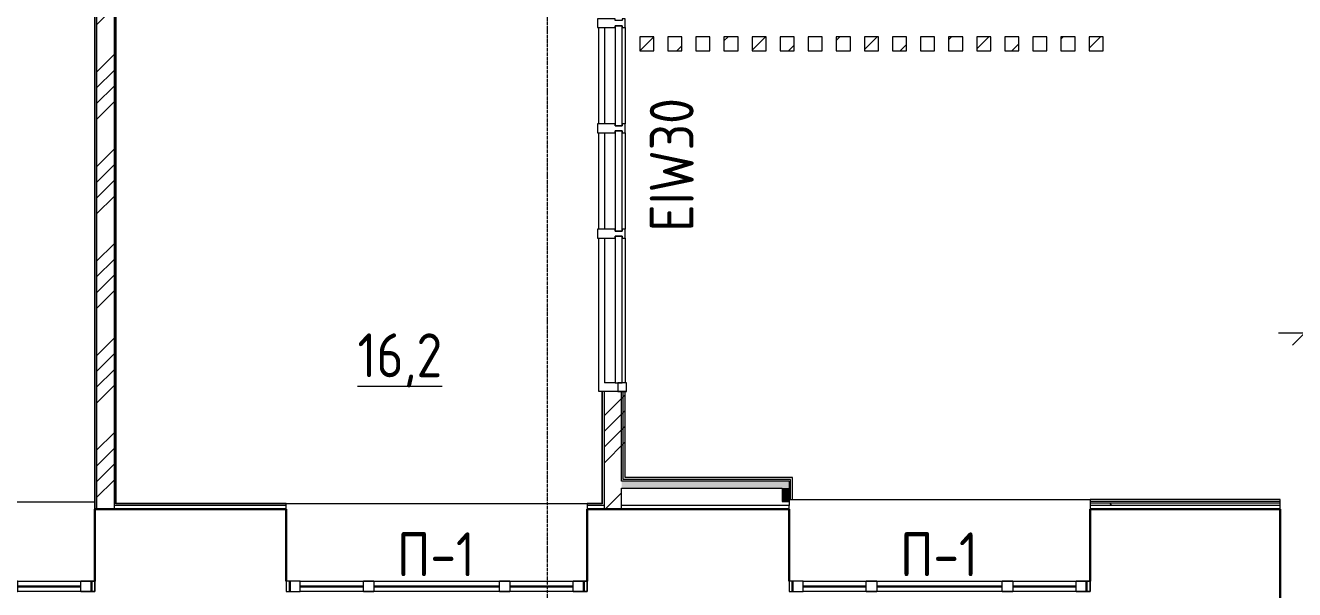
# Model space of a CAD drawing. Header units: millimetres. Extents: x 504091 to 2165846, y 135022 to 442887.
# Drawn here: x 1415226 to 1422457, y 306841 to 310057 of the extents above; entities that cross this region are included whole.
import ezdxf

# ---------------------------------------------------------------- set-up
doc = ezdxf.new("R2010")
doc.units = ezdxf.units.MM
doc.linetypes.add('ADSK_Линия сетки', pattern=[25, 20, -2.5, 0, -2.5])
doc.linetypes.add('осеваяX2', pattern=[4, 2.5, -0.5, 0.5, -0.5])
doc.layers.get('Defpoints').update_dxf_attribs({"color": 255})
for name, color, linetype, lineweight in [('_ Окна', 7, 'Continuous', 30), ('Аннотация', 7, 'Continuous', 9), ('Витраж', 7, 'Continuous', 9), ('Марки окон', 7, 'Continuous', 20), ('Марки помещений', 7, 'Continuous', 20), ('Ограждение', 7, 'Continuous', 18), ('Окна', 7, 'Continuous', 18), ('Оси', 165, 'осеваяX2', 13), ('Панели витража', 7, 'Continuous', 9), ('Перекрытие', 7, 'Continuous', 18), ('размеры', 7, 'Continuous', 9), ('Стены внутренние', 7, 'Continuous', 18), ('Стены наружные', 7, 'Continuous', 18), ('Стены несущие', 7, 'Continuous', 30), ('Стены отделка', 7, 'Continuous', 30), ('Стены штриховка', 7, 'Continuous', 18)]:
    doc.layers.add(name, color=color, linetype=linetype, lineweight=lineweight)
doc.styles.add('GOST Common_1', font='GOST_Common.ttf', dxfattribs={"width": 0.9, "height": 250})
doc.styles.add('GOST Common_2', font='GOST_Common.ttf', dxfattribs={"width": 0.9, "height": 200})
doc.dimstyles.new('ADSK_Основной_2_5_мм_Округление_до_1_мм', dxfattribs={"dimscale": 304.8, "dimtxt": 251.428749, "dimasz": 0.463911, "dimexe": 0.492126, "dimexo": 0.492126, "dimgap": 0.098425, "dimtad": 1, "dimdec": 0, "dimdsep": 46, "dimtxsty": 'GOST Common_1', "dimblk1": 'OBLIQUE', "dimblk2": 'OBLIQUE', "dimsah": 1, "dimcen": 0.09, "dimdle": 0.492126, "dimazin": 2, "dimtfac": 1, "dimtdec": 4, "dimtix": 1, "dimtmove": 0, "dimatfit": 3, "dimfxl": 0, "dimtvp": 1, "dimtolj": 1, "dimtzin": 0, "dimlwd": 20, "dimlwe": 20, "dimarcsym": 0})
pattern_1 = [(45, (1368096.43, 304821.34), (-269.4077, 269.4077), []), (45, (1368186.23, 304821.34), (-269.4077, 269.4077), []), (45, (1368276.04, 304821.34), (-269.4077, 269.4077), []), (45, (1368365.84, 304821.34), (-269.4077, 269.4077), [])]

# ---------------------------------------------------------------- blocks, each defined once
blk = doc.blocks.new('Ограждение_куообразное - Ограждение_куообразное-1750661-План 1-го этажа')
at = {"layer": 'Ограждение'}
h = blk.add_hatch(dxfattribs=at)
h.set_pattern_fill('FP_20', color=256, style=0, pattern_type=2)
h.set_pattern_definition([(45, (0, 0), (-106.066, 106.066), [])])
h.paths.add_polyline_path([(18575.7, 5090.2), (18655.7, 5090.2), (18655.7, 5170.2), (18575.7, 5170.2)])
h.paths.add_polyline_path([(29527, 5090.2), (29527, 5170.2), (29447, 5170.2), (29447, 5090.2)])
h.paths.add_polyline_path([(19535.7, 5090.2), (19615.7, 5090.2), (19615.7, 5170.2), (19535.7, 5170.2)])
h.paths.add_polyline_path([(18815.7, 5090.2), (18815.7, 5170.2), (18735.7, 5170.2), (18735.7, 5090.2)])
h.paths.add_polyline_path([(29687, 5090.2), (29687, 5170.2), (29607, 5170.2), (29607, 5090.2)])
h.paths.add_polyline_path([(19375.7, 5090.2), (19455.7, 5090.2), (19455.7, 5170.2), (19375.7, 5170.2)])
h.paths.add_polyline_path([(29847, 5090.2), (29847, 5170.2), (29767, 5170.2), (29767, 5090.2)])
h.paths.add_polyline_path([(18975.7, 5090.2), (18975.7, 5170.2), (18895.7, 5170.2), (18895.7, 5090.2)])
h.paths.add_polyline_path([(29207, 5090.2), (29207, 5170.2), (29127, 5170.2), (29127, 5090.2), (29152.7, 5090.2)])
h.paths.add_polyline_path([(29367, 5090.2), (29367, 5170.2), (29287, 5170.2), (29287, 5090.2)])
h.paths.add_polyline_path([(19215.7, 5090.2), (19295.7, 5090.2), (19295.7, 5170.2), (19215.7, 5170.2)])
h.paths.add_polyline_path([(28167, 5090.2), (28247, 5090.2), (28247, 5170.2), (28167, 5170.2)])
h.paths.add_polyline_path([(19055.7, 5090.2), (19135.7, 5090.2), (19135.7, 5170.2), (19055.7, 5170.2)])
h.paths.add_polyline_path([(28727, 5090.2), (28727, 5170.2), (28647, 5170.2), (28647, 5090.2)])
h.paths.add_polyline_path([(20335.7, 5090.2), (20415.7, 5090.2), (20415.7, 5170.2), (20335.7, 5170.2)])
h.paths.add_polyline_path([(28841.7, 5090.2), (28887, 5090.2), (28887, 5170.2), (28807, 5170.2), (28807, 5090.2)])
h.paths.add_polyline_path([(28567, 5090.2), (28567, 5170.2), (28487, 5170.2), (28487, 5090.2)])
h.paths.add_polyline_path([(20495.7, 5090.2), (20575.7, 5090.2), (20575.7, 5170.2), (20495.7, 5170.2)])
h.paths.add_polyline_path([(20975.7, 5090.2), (21055.7, 5090.2), (21055.7, 5170.2), (20975.7, 5170.2)])
h.paths.add_polyline_path([(28407, 5090.2), (28407, 5170.2), (28327, 5170.2), (28327, 5090.2)])
h.paths.add_polyline_path([(20815.7, 5090.2), (20895.7, 5090.2), (20895.7, 5170.2), (20815.7, 5170.2)])
h.paths.add_polyline_path([(29047, 5090.2), (29047, 5170.2), (28967, 5170.2), (28967, 5090.2)])
h.paths.add_polyline_path([(20655.7, 5090.2), (20735.7, 5090.2), (20735.7, 5170.2), (20655.7, 5170.2)])
h.paths.add_polyline_path([(27367, 5090.2), (27447, 5090.2), (27447, 5170.2), (27367, 5170.2)])
h.paths.add_polyline_path([(21215.7, 5090.2), (21215.7, 5170.2), (21135.7, 5170.2), (21135.7, 5090.2)])
h.paths.add_polyline_path([(27767, 5090.2), (27767, 5170.2), (27687, 5170.2), (27687, 5090.2)])
h.paths.add_polyline_path([(19855.7, 5090.2), (19935.7, 5090.2), (19935.7, 5170.2), (19855.7, 5170.2)])
h.paths.add_polyline_path([(28087, 5090.2), (28087, 5170.2), (28007, 5170.2), (28007, 5090.2)])
h.paths.add_polyline_path([(20175.7, 5090.2), (20255.7, 5090.2), (20255.7, 5170.2), (20175.7, 5170.2)])
h.paths.add_polyline_path([(20015.7, 5090.2), (20095.7, 5090.2), (20095.7, 5170.2), (20015.7, 5170.2)])
h.paths.add_polyline_path([(27927, 5090.2), (27927, 5170.2), (27847, 5170.2), (27847, 5090.2)])
h.paths.add_polyline_path([(19695.7, 5090.2), (19775.7, 5090.2), (19775.7, 5170.2), (19695.7, 5170.2)])
h.paths.add_polyline_path([(27607, 5090.2), (27607, 5170.2), (27527, 5170.2), (27527, 5090.2)])
h.paths.add_polyline_path([(27147, 5090.2), (27147, 5170.2), (27067, 5170.2), (27067, 5090.2), (27125.7, 5090.2)])
h.paths.add_polyline_path([(27207, 5090.2), (27287, 5090.2), (27287, 5170.2), (27207, 5170.2)])
at = {"layer": 'Ограждение', "lineweight": 18}
for p, q in [((18655.7, 5170.2), (18575.7, 5170.2)), ((18575.7, 5170.2), (18575.7, 5090.2)), ((18655.7, 5090.2), (18655.7, 5170.2)), ((18815.7, 5170.2), (18735.7, 5170.2)), ((18735.7, 5170.2), (18735.7, 5090.2)), ((18815.7, 5090.2), (18815.7, 5170.2)), ((18975.7, 5170.2), (18895.7, 5170.2)), ((18895.7, 5170.2), (18895.7, 5090.2)), ((18975.7, 5090.2), (18975.7, 5170.2)), ((19135.7, 5170.2), (19055.7, 5170.2)), ((19055.7, 5170.2), (19055.7, 5090.2)), ((19135.7, 5090.2), (19135.7, 5170.2)), ((19295.7, 5170.2), (19215.7, 5170.2)), ((19215.7, 5170.2), (19215.7, 5090.2)), ((19295.7, 5090.2), (19295.7, 5170.2)), ((19455.7, 5170.2), (19375.7, 5170.2)), ((19375.7, 5170.2), (19375.7, 5090.2)), ((19455.7, 5090.2), (19455.7, 5170.2)), ((19615.7, 5170.2), (19535.7, 5170.2)), ((19535.7, 5170.2), (19535.7, 5090.2)), ((19615.7, 5090.2), (19615.7, 5170.2)), ((19775.7, 5170.2), (19695.7, 5170.2)), ((19695.7, 5170.2), (19695.7, 5090.2)), ((19775.7, 5090.2), (19775.7, 5170.2)), ((19935.7, 5170.2), (19855.7, 5170.2)), ((19855.7, 5170.2), (19855.7, 5090.2)), ((19935.7, 5090.2), (19935.7, 5170.2)), ((20095.7, 5170.2), (20015.7, 5170.2)), ((20015.7, 5170.2), (20015.7, 5090.2)), ((20095.7, 5090.2), (20095.7, 5170.2)), ((20255.7, 5170.2), (20175.7, 5170.2)), ((20175.7, 5170.2), (20175.7, 5090.2)), ((20255.7, 5090.2), (20255.7, 5170.2)), ((20415.7, 5170.2), (20335.7, 5170.2)), ((20335.7, 5170.2), (20335.7, 5090.2)), ((20415.7, 5090.2), (20415.7, 5170.2)), ((20575.7, 5170.2), (20495.7, 5170.2)), ((20495.7, 5170.2), (20495.7, 5090.2)), ((20575.7, 5090.2), (20575.7, 5170.2)), ((20735.7, 5170.2), (20655.7, 5170.2)), ((20655.7, 5170.2), (20655.7, 5090.2)), ((20735.7, 5090.2), (20735.7, 5170.2)), ((20895.7, 5170.2), (20815.7, 5170.2)), ((20815.7, 5170.2), (20815.7, 5090.2)), ((20895.7, 5090.2), (20895.7, 5170.2)), ((21055.7, 5170.2), (20975.7, 5170.2)), ((20975.7, 5170.2), (20975.7, 5090.2)), ((21055.7, 5090.2), (21055.7, 5170.2)), ((21215.7, 5170.2), (21135.7, 5170.2)), ((21135.7, 5170.2), (21135.7, 5090.2)), ((21215.7, 5090.2), (21215.7, 5170.2)), ((18575.7, 5090.2), (18655.7, 5090.2)), ((18735.7, 5090.2), (18815.7, 5090.2)), ((18895.7, 5090.2), (18975.7, 5090.2)), ((19055.7, 5090.2), (19135.7, 5090.2)), ((19215.7, 5090.2), (19295.7, 5090.2)), ((19375.7, 5090.2), (19455.7, 5090.2)), ((19535.7, 5090.2), (19615.7, 5090.2)), ((19695.7, 5090.2), (19775.7, 5090.2)), ((19855.7, 5090.2), (19935.7, 5090.2)), ((20015.7, 5090.2), (20095.7, 5090.2)), ((20175.7, 5090.2), (20255.7, 5090.2)), ((20335.7, 5090.2), (20415.7, 5090.2)), ((20495.7, 5090.2), (20575.7, 5090.2)), ((20655.7, 5090.2), (20735.7, 5090.2)), ((20815.7, 5090.2), (20895.7, 5090.2)), ((20975.7, 5090.2), (21055.7, 5090.2)), ((21135.7, 5090.2), (21215.7, 5090.2))]:
    blk.add_line(p, q, dxfattribs=at)
blk = doc.blocks.new('окно трехпол с фрамугой - 1675-2150_h___нов_ ок16-2116637-План 1-го этажа')
at = {"layer": '_ Окна', "lineweight": 18}
for p, q in [((-857.5, 115), (-857.5, 175)), ((-857.5, 175), (-777.5, 175)), ((-777.5, 175), (-777.5, 115)), ((-417.5, 115), (-417.5, 175)), ((-417.5, 175), (-357.5, 175)), ((-357.5, 175), (-357.5, 115)), ((357.5, 115), (357.5, 175)), ((357.5, 175), (417.5, 175)), ((417.5, 175), (417.5, 115)), ((777.5, 175), (777.5, 115)), ((857.5, 175), (777.5, 175)), ((857.5, 115), (857.5, 175)), ((-777.5, 115), (-857.5, 115)), ((-357.5, 115), (-417.5, 115)), ((417.5, 115), (357.5, 115)), ((777.5, 115), (857.5, 115))]:
    blk.add_line(p, q, dxfattribs=at)
at = {"layer": '_ Окна'}
for p, q in [((-837.5, 115), (-837.5, 175)), ((-777.5, 145), (-417.5, 145)), ((-357.5, 145), (357.5, 145)), ((417.5, 145), (777.5, 145)), ((837.5, 115), (837.5, 175))]:
    blk.add_line(p, q, dxfattribs=at)
at = {"layer": 'Окна'}
for p, q in [((-857.5, 175), (-857.5, 115)), ((-777.5, 175), (-857.5, 175)), ((-777.5, 175), (-417.5, 175)), ((-357.5, 175), (-417.5, 175)), ((-357.5, 175), (357.5, 175)), ((417.5, 175), (357.5, 175)), ((417.5, 175), (777.5, 175)), ((857.5, 175), (777.5, 175)), ((857.5, 115), (857.5, 175)), ((-857.5, 115), (-777.5, 115)), ((-417.5, 115), (-777.5, 115)), ((-417.5, 115), (-357.5, 115)), ((357.5, 115), (-357.5, 115)), ((357.5, 115), (417.5, 115)), ((777.5, 115), (417.5, 115)), ((777.5, 115), (857.5, 115))]:
    blk.add_line(p, q, dxfattribs=at)
blk = doc.blocks.new('окно трехпол с фрамугой - 1675-2150_h___нов_ ок30-2368607-План 1-го этажа')
at = {"layer": '_ Окна', "lineweight": 18}
for p, q in [((-857.5, 115), (-857.5, 175)), ((-857.5, 175), (-777.5, 175)), ((-777.5, 175), (-777.5, 115)), ((-417.5, 115), (-417.5, 175)), ((-417.5, 175), (-357.5, 175)), ((-357.5, 175), (-357.5, 115)), ((357.5, 115), (357.5, 175)), ((357.5, 175), (417.5, 175)), ((417.5, 175), (417.5, 115)), ((777.5, 175), (777.5, 115)), ((857.5, 175), (777.5, 175)), ((857.5, 115), (857.5, 175)), ((-777.5, 115), (-857.5, 115)), ((-357.5, 115), (-417.5, 115)), ((417.5, 115), (357.5, 115)), ((777.5, 115), (857.5, 115))]:
    blk.add_line(p, q, dxfattribs=at)
at = {"layer": '_ Окна'}
for p, q in [((-837.5, 115), (-837.5, 175)), ((-777.5, 145), (-417.5, 145)), ((-357.5, 145), (357.5, 145)), ((417.5, 145), (777.5, 145)), ((837.5, 115), (837.5, 175))]:
    blk.add_line(p, q, dxfattribs=at)
at = {"layer": 'Окна'}
for p, q in [((-857.5, 175), (-857.5, 115)), ((-777.5, 175), (-857.5, 175)), ((-777.5, 175), (-417.5, 175)), ((-357.5, 175), (-417.5, 175)), ((-357.5, 175), (357.5, 175)), ((417.5, 175), (357.5, 175)), ((417.5, 175), (777.5, 175)), ((857.5, 175), (777.5, 175)), ((857.5, 115), (857.5, 175)), ((-857.5, 115), (-777.5, 115)), ((-417.5, 115), (-777.5, 115)), ((-417.5, 115), (-357.5, 115)), ((357.5, 115), (-357.5, 115)), ((357.5, 115), (417.5, 115)), ((777.5, 115), (417.5, 115)), ((777.5, 115), (857.5, 115))]:
    blk.add_line(p, q, dxfattribs=at)
blk = doc.blocks.new('Системная панель - Стекло - 40мм-6103834-План 1-го этажа')
at = {"layer": 'Панели витража', "lineweight": 18}
for p, q in [((285, 0), (-285, 0)), ((-285, 0), (-285, -40)), ((285, -40), (285, 0)), ((-285, -40), (285, -40))]:
    blk.add_line(p, q, dxfattribs=at)
blk = doc.blocks.new('Системная панель - Стекло - 40мм-6103833-План 1-го этажа')
at = {"layer": 'Панели витража', "lineweight": 18}
for p, q in [((417.5, 0), (-417.5, 0)), ((-417.5, 0), (-417.5, -40)), ((417.5, -40), (417.5, 0)), ((-417.5, -40), (417.5, -40))]:
    blk.add_line(p, q, dxfattribs=at)
blk = doc.blocks.new('Прямоугольный импост - 50х50 мм-6103835-План 1-го этажа')
at = {"layer": 'Витраж', "lineweight": 18}
for p, q in [((-50, 25), (0, 25)), ((-50, -25), (-50, 25)), ((0, 25), (0, -25)), ((0, -25), (-50, -25))]:
    blk.add_line(p, q, dxfattribs=at)
blk = doc.blocks.new('Прямоугольный импост - Импост структурный с накладкой - 100мм-4856147-План 1-го этажа')
at = {"layer": 'Витраж'}
for p, q in [((18375.5, 5223.5), (18375.5, 4673.5)), ((18492.5, 5223.5), (18492.5, 4673.5))]:
    blk.add_line(p, q, dxfattribs=at)
blk = doc.blocks.new('Прямоугольный импост - Импост структурный с накладкой - 100мм-V53-План 1-го этажа')
at = {"layer": 'Витраж'}
for p, q in [((18375.5, 4023.5), (18375.5, 3198.5)), ((18492.5, 4023.5), (18492.5, 3198.5)), ((18435.5, 3198.5), (18375.5, 3198.5))]:
    blk.add_line(p, q, dxfattribs=at)
blk = doc.blocks.new('Прямоугольный импост - Импост структурный с накладкой - 160мм-6103829-План 1-го этажа')
at = {"layer": 'Витраж', "lineweight": 18}
for p, q in [((-25, 40), (-25, 140)), ((-25, 140), (25, 140)), ((25, 140), (25, 40)), ((-15, 40), (-25, 40)), ((-25, -17), (-25, 0)), ((-25, 0), (-15, 0)), ((-15, 0), (-15, 40)), ((15, 40), (15, 0)), ((25, 40), (15, 40)), ((15, 0), (25, 0)), ((25, 0), (25, -17)), ((25, -17), (-25, -17))]:
    blk.add_line(p, q, dxfattribs=at)
blk = doc.blocks.new('Прямоугольный импост - Импост структурный с накладкой - 160мм-6103831-План 1-го этажа')
at = {"layer": 'Витраж', "lineweight": 18}
for p, q in [((-25, 40), (-25, 140)), ((-25, 140), (25, 140)), ((25, 140), (25, 40)), ((-15, 40), (-25, 40)), ((-25, -17), (-25, 0)), ((-25, 0), (-15, 0)), ((-15, 0), (-15, 40)), ((15, 40), (15, 0)), ((25, 40), (15, 40)), ((15, 0), (25, 0)), ((25, 0), (25, -17)), ((25, -17), (-25, -17))]:
    blk.add_line(p, q, dxfattribs=at)
blk = doc.blocks.new('_Oblique')
at = {"color": 0, "linetype": 'ByBlock', "lineweight": -2}
blk.add_line((-0.5, -0.5), (0.5, 0.5), dxfattribs=at)
blk = doc.blocks.new('*D2711')
at = {"layer": 'Defpoints', "color": 0, "lineweight": 20, "transparency": 16777216}
for p in [(1423845.7, 308304.4), (1423845.7, 306626.8), (1422515.7, 305759.5)]:
    blk.add_point(p, dxfattribs=at)
at = {"layer": 'размеры', "color": 0, "transparency": 16777216}
for p, q in [((1422515.7, 305909.5), (1422515.7, 308454.4)), ((1423845.7, 306776.8), (1423845.7, 308454.4)), ((1422365.7, 308304.4), (1423995.7, 308304.4))]:
    blk.add_line(p, q, dxfattribs=at)
at = {"layer": 'размеры', "color": 0, "transparency": 16777216, "xscale": 141.4, "yscale": 141.4, "zscale": 141.4, "rotation": 180}
blk.add_blockref('_Oblique', (1422515.7, 308304.4), dxfattribs=at)
at = {"layer": 'размеры', "color": 0, "transparency": 16777216, "xscale": 141.4, "yscale": 141.4, "zscale": 141.4}
blk.add_blockref('_Oblique', (1423845.7, 308304.4), dxfattribs=at)
at = {"layer": 'размеры', "color": 0, "lineweight": 20, "transparency": 16777216, "char_height": 250, "width": 1564.824, "attachment_point": 5, "style": 'GOST Common_1'}
for s, insert in [('\\A1;1330', (1423180.7, 308459.4)), ('\\A1;"в свету"', (1423180.7, 308111.9))]:
    blk.add_mtext(s, dxfattribs=dict(at, insert=insert))

msp = doc.modelspace()

# ---------------------------------------------------------------- hatches: boundary and pattern name
at = {"layer": 'Стены внутренние'}
for points in [[(1419536.7194, 307419.5757), (1419576.7194, 307419.5757), (1419575.7194, 307459.5757), (1418622.7939, 307459.5757), (1418622.7939, 307419.5757), (1418747.1174, 307419.5757)], [(1419536.7194, 307343.5757), (1419576.7194, 307343.5757), (1419575.7194, 307419.5757), (1419536.7194, 307419.5757)]]:
    msp.add_hatch(color=256, dxfattribs=at).paths.add_polyline_path(points)
at = {"layer": 'Стены внутренние', "lineweight": 9}
h = msp.add_hatch(dxfattribs=at)
h.set_pattern_fill('FP_12', color=256, style=0, pattern_type=2)
h.set_pattern_definition([(0, (1400150.29, 304821.34), (406.4, 101.6), [33.528, -271.272, 33.528, -271.272, -1625.6]), (0, (1400150.29, 304821.34), (406.4, 101.6), [-609.6, 33.528, -576.072, 33.528, -271.272, -711.2]), (0, (1400150.29, 304821.34), (406.4, 101.6), [-1524, 33.528, -169.672, 33.528, -474.472]), (120, (1400302.69, 304872.14), (-291.1882, 301.15272), [33.528, -271.272, 33.528, -271.272, -1625.6]), (120, (1400302.69, 304872.14), (-291.1882, 301.15272), [-609.6, 33.528, -576.072, 33.528, -271.272, -711.2]), (120, (1400302.69, 304872.14), (-291.1882, 301.15272), [-1524, 33.528, -169.672, 33.528, -474.472]), (240, (1400353.49, 305075.34), (-115.2118, -402.75272), [33.528, -271.272, 33.528, -271.272, -1625.6]), (240, (1400353.49, 305075.34), (-115.2118, -402.75272), [-609.6, 33.528, -576.072, 33.528, -271.272, -711.2]), (240, (1400353.49, 305075.34), (-115.2118, -402.75272), [-1524, 33.528, -169.672, 33.528, -474.472])])
h.paths.add_polyline_path([(1421292.1662, 307319.5757), (1422375.7187, 307319.5757), (1422375.7187, 307334.5757), (1421291.7194, 307334.5757), (1421291.7194, 307319.5757)])
at = {"layer": 'Стены штриховка'}
h = msp.add_hatch(dxfattribs=at)
h.set_pattern_fill('ANSI34', color=256, scale=20)
h.set_pattern_definition(pattern_1)
h.paths.add_polyline_path([(1415731.7226, 313216.5532), (1415631.7226, 313216.5532), (1415631.7226, 307299.5757), (1415731.7226, 307299.5757)])
h = msp.add_hatch(dxfattribs=at)
h.set_pattern_fill('ANSI34', color=256, scale=20)
h.set_pattern_definition(pattern_1)
h.paths.add_polyline_path([(1418622.7939, 313246.5532), (1418522.7939, 313246.5532), (1418522.7939, 312636.5532), (1418622.7939, 312636.5532)])
h.paths.add_polyline_path([(1418622.7939, 311606.5532), (1418522.7939, 311606.5532), (1418522.7939, 310969.8342), (1418622.7939, 310969.8342)])
h.paths.add_polyline_path([(1418642.7939, 307969.8342), (1418522.7939, 307969.8342), (1418522.7939, 307299.5757), (1418622.7939, 307299.5757), (1418622.7939, 307468.5757), (1418642.7939, 307468.5757)])

# ---------------------------------------------------------------- linework, layer by layer
at = {"layer": 'Оси', "linetype": 'ADSK_Линия сетки'}
msp.add_line((1418199.8592, 300469.847), (1418199.8592, 349044.3426), dxfattribs=at)
at = {"layer": 'Перекрытие'}
for p, q in [((1418492.7939, 309494.8342), (1418492.7939, 310044.8342)), ((1418492.7939, 308894.8342), (1418492.7939, 309444.8342)), ((1418492.7939, 307969.8342), (1418492.7939, 308844.8342))]:
    msp.add_line(p, q, dxfattribs=at)
at = {"layer": 'Стены внутренние'}
for p, q in [((1419576.7194, 307343.5757), (1419576.7194, 307319.5757)), ((1419596.7194, 307354.5757), (1421291.7194, 307354.5757))]:
    msp.add_line(p, q, dxfattribs=at)
at = {"layer": 'Стены наружные'}
for p, q in [((1413918.7226, 307341.5757), (1415621.7226, 307341.5757)), ((1416711.7237, 307331.5757), (1418426.7237, 307331.5757))]:
    msp.add_line(p, q, dxfattribs=at)
at = {"layer": 'Стены несущие'}
for p, q in [((1415621.7226, 307299.5757), (1415621.7226, 306889.5757)), ((1415621.7226, 307299.5757), (1416711.7237, 307299.5757)), ((1416711.7237, 306889.5757), (1416711.7237, 307299.5757)), ((1418426.7237, 307299.5757), (1418426.7237, 306889.5757)), ((1418426.7237, 307299.5757), (1419576.7194, 307299.5757)), ((1419576.7194, 306889.5757), (1419576.7194, 307299.5757)), ((1421291.7194, 307299.5757), (1421291.7194, 306889.5757)), ((1422375.7187, 307299.5757), (1421291.7194, 307299.5757)), ((1422375.7187, 306709.5757), (1422375.7187, 307299.5757))]:
    msp.add_line(p, q, dxfattribs=at)
at = {"layer": 'Стены отделка', "lineweight": 9}
for p, q in [((1415731.7226, 313216.5532), (1415731.7226, 307299.5757)), ((1415743.7226, 307331.5757), (1415743.7226, 313204.5532)), ((1415619.7226, 313181.5532), (1415619.7226, 306889.5757)), ((1418650.7939, 307969.8342), (1418492.7939, 307969.8342)), ((1418510.7939, 307969.8342), (1418510.7939, 307331.5757)), ((1418642.7939, 307479.5757), (1418642.7939, 307969.8342)), ((1419576.7194, 307459.5757), (1418622.7939, 307459.5757)), ((1418622.7939, 307299.5757), (1418622.7939, 307419.5757)), ((1418622.7939, 307419.5757), (1419536.7194, 307419.5757)), ((1419596.7194, 307479.5757), (1418642.7939, 307479.5757)), ((1419536.7194, 307419.5757), (1419536.7194, 307343.5757)), ((1419576.7194, 307459.5757), (1419576.7194, 307343.5757)), ((1419596.7194, 307354.5757), (1419596.7194, 307479.5757)), ((1419536.7194, 307343.5757), (1419576.7194, 307343.5757)), ((1419576.7194, 307354.5757), (1419596.7194, 307354.5757)), ((1421291.7194, 307354.5757), (1421291.7194, 307299.5757)), ((1422375.7187, 307354.5757), (1421291.7194, 307354.5757)), ((1422375.7187, 307299.5757), (1422375.7187, 307354.5757)), ((1415752.7939, 307319.5757), (1415731.7226, 307319.5757)), ((1416711.7237, 307331.5757), (1415743.7226, 307331.5757)), ((1416710.7237, 307319.5757), (1416711.7237, 307319.5757)), ((1416711.7237, 307299.5757), (1416711.7237, 307331.5757)), ((1418426.7237, 307331.5757), (1418426.7237, 307299.5757)), ((1418512.7939, 307331.5757), (1418426.7237, 307331.5757)), ((1418522.7939, 307319.5757), (1418426.7237, 307319.5757)), ((1419576.7194, 307319.5757), (1418622.7939, 307319.5757)), ((1419576.7194, 307299.5757), (1419576.7194, 307319.5757))]:
    msp.add_line(p, q, dxfattribs=at)
at = {"layer": 'Стены штриховка'}
for p, q in [((1415621.7226, 313216.5532), (1415621.7226, 307299.5757)), ((1415631.7226, 313216.5532), (1415631.7226, 307299.5757)), ((1415741.7226, 307329.5757), (1415741.7226, 313206.5532)), ((1418512.7939, 307969.8342), (1418512.7939, 307329.5757)), ((1418522.7939, 307969.8342), (1418522.7939, 307299.5757)), ((1418622.7939, 307459.5757), (1418622.7939, 307969.8342)), ((1418631.7939, 307468.5757), (1418631.7939, 307969.8342)), ((1419585.7194, 307468.5757), (1418631.7939, 307468.5757)), ((1419585.7194, 307354.5757), (1419585.7194, 307468.5757)), ((1422375.7187, 307343.5757), (1421291.7194, 307343.5757)), ((1416711.7237, 307329.5757), (1415741.7226, 307329.5757)), ((1416710.7237, 307319.5757), (1415752.7939, 307319.5757)), ((1418512.7939, 307329.5757), (1418426.7237, 307329.5757)), ((1422375.7187, 307334.5757), (1421291.7194, 307334.5757)), ((1422375.7187, 307319.5757), (1421291.7194, 307319.5757))]:
    msp.add_line(p, q, dxfattribs=at)

# ---------------------------------------------------------------- block references
at = {"layer": 'Витраж', "extrusion": (0, 0, -1), "rotation": 270.0000000000001}
for name, p in [('Прямоугольный импост - Импост структурный с накладкой - 160мм-6103829-План 1-го этажа', (-1418625.7939, 310069.8342)), ('Прямоугольный импост - Импост структурный с накладкой - 160мм-6103831-План 1-го этажа', (-1418625.7939, 309469.8342)), ('Прямоугольный импост - Импост структурный с накладкой - 160мм-6103829-План 1-го этажа', (-1418625.7939, 308869.8342)), ('Прямоугольный импост - 50х50 мм-6103835-План 1-го этажа', (-1418625.7939, 307969.8342))]:
    msp.add_blockref(name, p, dxfattribs=at)
at = {"layer": 'Витраж'}
for name, p in [('Прямоугольный импост - Импост структурный с накладкой - 100мм-4856147-План 1-го этажа', (1400150.2939, 304821.3441)), ('Прямоугольный импост - Импост структурный с накладкой - 100мм-4856147-План 1-го этажа', (1400150.2939, 304221.3441)), ('Прямоугольный импост - Импост структурный с накладкой - 100мм-V53-План 1-го этажа', (1400150.2939, 304821.3441))]:
    msp.add_blockref(name, p, dxfattribs=at)
at = {"layer": 'Ограждение'}
msp.add_blockref('Ограждение_куообразное - Ограждение_куообразное-1750661-План 1-го этажа', (1400150.2939, 304821.3441), dxfattribs=at)
at = {"layer": 'Окна', "rotation": 180}
for name, p in [('окно трехпол с фрамугой - 1675-2150_h___нов_ ок16-2116637-План 1-го этажа', (1414764.2226, 307004.5757)), ('окно трехпол с фрамугой - 1675-2150_h___нов_ ок30-2368607-План 1-го этажа', (1417569.2237, 307004.5757)), ('окно трехпол с фрамугой - 1675-2150_h___нов_ ок16-2116637-План 1-го этажа', (1420434.2194, 307004.5757))]:
    msp.add_blockref(name, p, dxfattribs=at)
at = {"layer": 'Панели витража', "rotation": 269.9999999999998}
for name, p in [('Системная панель - Стекло - 40мм-6103834-План 1-го этажа', (1418625.7939, 309769.8342)), ('Системная панель - Стекло - 40мм-6103834-План 1-го этажа', (1418625.7939, 309169.8342)), ('Системная панель - Стекло - 40мм-6103833-План 1-го этажа', (1418625.7939, 308437.3342))]:
    msp.add_blockref(name, p, dxfattribs=at)

# ---------------------------------------------------------------- texts
at = {"layer": 'Аннотация', "color": 1, "lineweight": 9, "true_color": 0xff0000, "insert": (1418783.1565, 308881.7384), "char_height": 250, "width": 811.737, "attachment_point": 1, "rotation": 90, "line_spacing_factor": 1.022766, "style": 'GOST Common_2'}
msp.add_mtext('\\pt360,720,1080,1440,1800,2160,2520,2880,3240,3600,3960,4320,4680,5040,5400,5760,6120,6480,6840,7200,7560,7920,8280,8640,9000,9360,9720,10080,10440,10800,11160,11520;EIW30', dxfattribs=at)
at = {"layer": 'Марки окон', "lineweight": 9, "char_height": 250, "width": 458.1, "attachment_point": 5, "line_spacing_factor": 1.022766, "style": 'GOST Common_2'}
for insert in [(1417564.8594, 307042.2413), (1420431.062, 307042.2413)]:
    msp.add_mtext('\\pt450,900,1350,1800,2250,2700,3150,3600,4050,4500,4950,5400,5850,6300,6750,7200,7650,8100,8550,9000,9450,9900,10350,10800,11250,11700,12150,12600,13050,13500,13950,14400;П-1', dxfattribs=dict(at, insert=insert))
at = {"layer": 'Марки помещений', "lineweight": 9, "insert": (1417359.2917, 308147.2637), "char_height": 250, "width": 518.4, "attachment_point": 5, "line_spacing_factor": 1.022766, "style": 'GOST Common_2'}
msp.add_mtext('\\pt450,900,1350,1800,2250,2700,3150,3600,4050,4500,4950,5400,5850,6300,6750,7200,7650,8100,8550,9000,9450,9900,10350,10800,11250,11700,12150,12600,13050,13500,13950,14400;{\\L16,2}', dxfattribs=at)

# ---------------------------------------------------------------- dimensions: what is measured, and where the dimension line sits
at = {"layer": 'размеры', "lineweight": 20}
dim = msp.add_linear_dim(base=(1423845.7187, 308304.445), p1=(1422515.7187, 305759.4577), p2=(1423845.7187, 306626.8224), text='<>\\X"в свету"', dimstyle='ADSK_Основной_2_5_мм_Округление_до_1_мм', override={"dimpost": '<>', "dimlwd": 65535, "dimlwe": 65535}, dxfattribs=at)
dim.commit()
dim.dimension.update_dxf_attribs({"geometry": '*D2711', "text_midpoint": (1423180.7187, 308304.445)})

doc.saveas('drawing.dxf')
